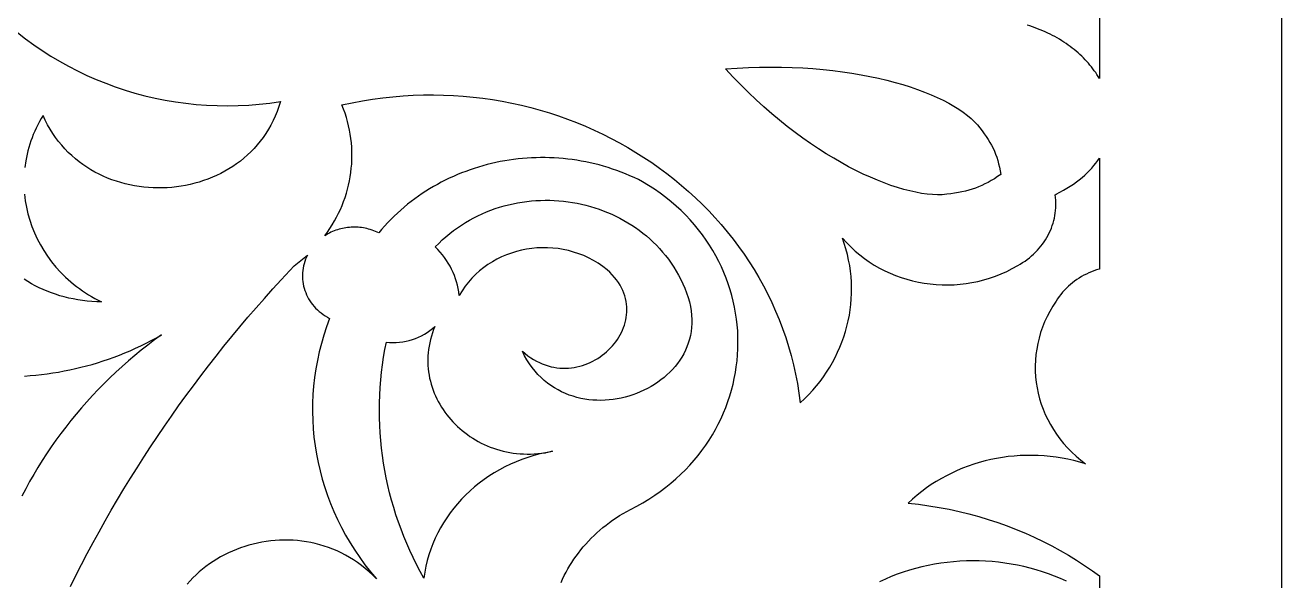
# Model space of a CAD drawing. Extents: x 2430 to 3430, y -1053 to 947.
# Drawn here: x 3085.1 to 3429.6, y -326.3 to -173.9 of the extents above; entities that cross this region are included whole.
import ezdxf

# ---------------------------------------------------------------- set-up
doc = ezdxf.new("R2010")
doc.units = 0
doc.layers.add('LAYER_1', color=18, linetype='CONTINUOUS')

msp = doc.modelspace()

# ---------------------------------------------------------------- linework, layer by layer
at = {"layer": 'LAYER_1'}
for points in [[(2429.56, -1052.54), (3429.56, -1052.54), (3429.56, 947.46), (2429.56, 947.46)], [(3292.43, -185.44), (3295.36, -185.52), (3298.23, -185.66), (3301.04, -185.84), (3303.8, -186.08), (3306.5, -186.37), (3309.14, -186.71), (3311.72, -187.09), (3314.22, -187.52), (3316.66, -187.98), (3319.03, -188.49), (3321.32, -189.04), (3323.54, -189.62), (3325.68, -190.23), (3327.73, -190.88), (3329.71, -191.56), (3331.6, -192.26), (3333.4, -192.99), (3335.12, -193.75), (3336.74, -194.52), (3338.26, -195.32), (3339.69, -196.13), (3341.02, -196.96), (3342.25, -197.81), (3343.38, -198.67), (3344.39, -199.53), (3345.31, -200.41), (3346.1, -201.29), (3347.41, -202.91), (3348, -203.71), (3348.55, -204.49), (3349.06, -205.28), (3349.54, -206.06), (3349.98, -206.86), (3350.39, -207.66), (3350.76, -208.47), (3351.1, -209.3), (3351.41, -210.15), (3351.69, -211.03), (3351.94, -211.94), (3352.16, -212.88), (3352.36, -213.85), (3352.53, -214.87), (3351.64, -215.47), (3350.76, -216.04), (3349.89, -216.56), (3349.03, -217.04), (3348.17, -217.48), (3347.31, -217.88), (3346.44, -218.25), (3345.56, -218.59), (3344.67, -218.89), (3343.76, -219.17), (3342.83, -219.41), (3341.87, -219.64), (3340.89, -219.83), (3339.87, -220.01), (3338.81, -220.17), (3337.72, -220.31), (3336.48, -220.41), (3335.17, -220.44), (3333.78, -220.38), (3332.34, -220.25), (3330.82, -220.05), (3329.25, -219.76), (3327.61, -219.4), (3325.93, -218.97), (3324.19, -218.46), (3322.4, -217.87), (3320.57, -217.2), (3318.69, -216.46), (3316.77, -215.65), (3314.82, -214.75), (3312.84, -213.79), (3310.82, -212.75), (3308.78, -211.63), (3306.72, -210.44), (3304.63, -209.17), (3302.53, -207.83), (3300.41, -206.41), (3298.29, -204.92), (3296.15, -203.35), (3294.01, -201.71), (3291.87, -200), (3289.73, -198.21), (3287.6, -196.35), (3285.47, -194.42), (3283.35, -192.41), (3281.25, -190.33), (3279.16, -188.18), (3277.1, -185.95), (3280.25, -185.72), (3283.36, -185.56), (3286.43, -185.46), (3289.46, -185.42)], [(3228.9, -221.96), (3230.16, -222), (3231.41, -222.09), (3232.66, -222.2), (3233.91, -222.35), (3235.15, -222.54), (3236.38, -222.76), (3237.61, -223.02), (3238.83, -223.31), (3240.04, -223.64), (3241.24, -224), (3242.42, -224.39), (3243.59, -224.82), (3244.75, -225.28), (3245.9, -225.78), (3247.03, -226.3), (3248.14, -226.87), (3249.24, -227.46), (3250.31, -228.09), (3251.37, -228.75), (3252.41, -229.44), (3253.42, -230.17), (3254.42, -230.92), (3255.39, -231.71), (3256.33, -232.53), (3257.25, -233.39), (3258.14, -234.27), (3259.01, -235.19), (3259.84, -236.14), (3260.65, -237.12), (3261.43, -238.12), (3262.17, -239.16), (3262.89, -240.24), (3263.57, -241.34), (3264.21, -242.47), (3264.82, -243.63), (3265.4, -244.82), (3265.93, -246.04), (3266.43, -247.32), (3266.86, -248.57), (3267.2, -249.81), (3267.47, -251.04), (3267.67, -252.24), (3267.8, -253.42), (3267.85, -254.59), (3267.85, -255.73), (3267.77, -256.85), (3267.64, -257.95), (3267.44, -259.02), (3267.18, -260.07), (3266.87, -261.1), (3266.5, -262.1), (3266.08, -263.08), (3265.61, -264.02), (3265.09, -264.94), (3264.52, -265.83), (3263.9, -266.7), (3263.25, -267.53), (3262.55, -268.33), (3261.81, -269.1), (3261.04, -269.84), (3260.23, -270.55), (3259.38, -271.22), (3258.51, -271.86), (3257.6, -272.46), (3256.67, -273.03), (3255.71, -273.56), (3254.73, -274.05), (3253.73, -274.5), (3252.71, -274.92), (3251.67, -275.3), (3250.61, -275.63), (3249.54, -275.93), (3248.46, -276.18), (3247.37, -276.39), (3246.27, -276.56), (3245.17, -276.69), (3244.06, -276.77), (3242.95, -276.8), (3241.84, -276.79), (3240.73, -276.73), (3239.62, -276.62), (3238.52, -276.47), (3237.43, -276.26), (3236.35, -276.01), (3235.28, -275.7), (3234.23, -275.35), (3233.19, -274.94), (3232.17, -274.48), (3231.17, -273.96), (3230.19, -273.39), (3229.23, -272.77), (3228.3, -272.09), (3227.4, -271.35), (3226.52, -270.56), (3225.68, -269.71), (3224.87, -268.8), (3224.1, -267.83), (3223.36, -266.8), (3222.66, -265.71), (3222.01, -264.56), (3221.4, -263.34), (3222.15, -263.99), (3222.92, -264.58), (3223.69, -265.13), (3224.48, -265.62), (3225.26, -266.06), (3226.06, -266.46), (3226.86, -266.8), (3227.66, -267.1), (3228.46, -267.36), (3229.26, -267.57), (3230.07, -267.73), (3230.87, -267.86), (3231.67, -267.94), (3232.47, -267.98), (3233.26, -267.98), (3234.05, -267.95), (3234.83, -267.87), (3235.6, -267.76), (3236.37, -267.62), (3237.12, -267.44), (3237.87, -267.22), (3238.6, -266.98), (3239.32, -266.7), (3240.02, -266.4), (3240.72, -266.06), (3241.39, -265.7), (3242.05, -265.3), (3242.69, -264.89), (3243.31, -264.44), (3243.91, -263.98), (3244.49, -263.49), (3245.04, -262.97), (3245.58, -262.44), (3246.09, -261.89), (3246.57, -261.31), (3247.03, -260.72), (3247.45, -260.12), (3247.85, -259.49), (3248.22, -258.85), (3248.56, -258.2), (3248.87, -257.54), (3249.14, -256.86), (3249.38, -256.17), (3249.59, -255.47), (3249.76, -254.77), (3249.89, -254.05), (3249.98, -253.33), (3250.03, -252.6), (3250.04, -251.87), (3250.02, -251.14), (3249.94, -250.4), (3249.83, -249.66), (3249.67, -248.92), (3249.46, -248.18), (3249.21, -247.44), (3248.91, -246.7), (3248.56, -245.97), (3248.16, -245.24), (3247.71, -244.52), (3247.21, -243.8), (3246.65, -243.09), (3246.04, -242.39), (3245.37, -241.7), (3244.65, -241.02), (3243.43, -240.08), (3242.18, -239.23), (3240.89, -238.45), (3239.57, -237.75), (3238.22, -237.13), (3236.85, -236.59), (3235.45, -236.13), (3234.04, -235.74), (3232.62, -235.43), (3231.18, -235.2), (3229.74, -235.04), (3228.29, -234.96), (3226.85, -234.95), (3225.4, -235.01), (3223.97, -235.15), (3222.55, -235.36), (3221.14, -235.64), (3219.75, -235.99), (3218.38, -236.41), (3217.03, -236.9), (3215.71, -237.46), (3214.43, -238.09), (3213.18, -238.79), (3211.97, -239.55), (3210.8, -240.38), (3209.68, -241.28), (3208.61, -242.24), (3207.59, -243.27), (3206.63, -244.36), (3205.73, -245.52), (3204.89, -246.74), (3204.12, -248.02), (3203.99, -247.09), (3203.83, -246.16), (3203.62, -245.25), (3203.38, -244.35), (3203.09, -243.46), (3202.77, -242.58), (3202.41, -241.71), (3202.01, -240.86), (3201.57, -240.03), (3201.1, -239.21), (3200.59, -238.42), (3200.05, -237.64), (3199.47, -236.88), (3198.85, -236.14), (3198.2, -235.42), (3197.52, -234.73), (3198.48, -233.76), (3199.46, -232.82), (3200.46, -231.93), (3201.49, -231.07), (3202.54, -230.26), (3203.61, -229.48), (3204.69, -228.74), (3205.8, -228.04), (3206.92, -227.39), (3208.06, -226.76), (3209.21, -226.18), (3210.38, -225.64), (3211.56, -225.13), (3212.75, -224.66), (3213.95, -224.23), (3215.17, -223.84), (3216.39, -223.49), (3217.62, -223.17), (3218.86, -222.89), (3220.1, -222.64), (3221.35, -222.44), (3222.6, -222.27), (3223.86, -222.13), (3225.12, -222.03), (3226.38, -221.97), (3227.64, -221.95)], [(3197.08, -257.42), (3196.75, -258.33), (3196.47, -259.23), (3196.22, -260.14), (3196.01, -261.04), (3195.84, -261.94), (3195.7, -262.84), (3195.6, -263.74), (3195.53, -264.63), (3195.5, -265.51), (3195.5, -266.4), (3195.53, -267.27), (3195.6, -268.14), (3195.7, -269.01), (3195.83, -269.86), (3195.99, -270.71), (3196.18, -271.55), (3196.4, -272.38), (3196.65, -273.2), (3196.94, -274.01), (3197.24, -274.81), (3197.58, -275.6), (3197.95, -276.37), (3198.34, -277.14), (3198.75, -277.89), (3199.2, -278.63), (3199.66, -279.35), (3200.16, -280.06), (3200.67, -280.75), (3201.21, -281.42), (3201.78, -282.08), (3202.36, -282.73), (3202.97, -283.35), (3203.6, -283.96), (3204.25, -284.55), (3204.92, -285.11), (3205.61, -285.66), (3206.32, -286.19), (3207.04, -286.7), (3207.79, -287.18), (3208.55, -287.64), (3209.33, -288.08), (3210.13, -288.5), (3210.94, -288.89), (3211.77, -289.26), (3212.61, -289.6), (3213.46, -289.92), (3214.34, -290.21), (3215.22, -290.47), (3216.11, -290.7), (3217.02, -290.91), (3217.94, -291.09), (3218.87, -291.24), (3219.81, -291.36), (3220.77, -291.45), (3221.73, -291.5), (3222.7, -291.53), (3223.67, -291.52), (3224.66, -291.48), (3225.65, -291.41), (3226.65, -291.31), (3227.66, -291.17), (3227.72, -291.15), (3227.94, -291.11), (3229.68, -290.78), (3228.67, -290.99), (3227.72, -291.15), (3226.23, -291.49), (3224.54, -291.94), (3222.88, -292.45), (3221.26, -293.02), (3219.67, -293.65), (3218.11, -294.33), (3216.59, -295.07), (3215.1, -295.86), (3213.66, -296.7), (3212.25, -297.6), (3210.89, -298.54), (3209.56, -299.53), (3208.28, -300.56), (3207.05, -301.65), (3205.86, -302.77), (3204.73, -303.94), (3203.64, -305.14), (3202.6, -306.39), (3201.62, -307.68), (3200.68, -309), (3199.81, -310.35), (3198.99, -311.75), (3198.23, -313.17), (3197.53, -314.62), (3196.89, -316.11), (3196.31, -317.62), (3195.79, -319.16), (3195.35, -320.72), (3194.96, -322.31), (3194.65, -323.93), (3194.4, -325.56), (3193.37, -323.69), (3192.39, -321.8), (3191.45, -319.89), (3190.56, -317.97), (3189.71, -316.04), (3188.9, -314.09), (3188.14, -312.13), (3187.43, -310.16), (3186.76, -308.17), (3186.14, -306.18), (3185.56, -304.17), (3185.03, -302.15), (3184.54, -300.13), (3184.1, -298.09), (3183.7, -296.05), (3183.36, -294), (3183.05, -291.95), (3182.8, -289.89), (3182.59, -287.82), (3182.42, -285.75), (3182.31, -283.68), (3182.24, -281.6), (3182.21, -279.52), (3182.24, -277.44), (3182.31, -275.36), (3182.43, -273.28), (3182.59, -271.2), (3182.81, -269.12), (3183.07, -267.05), (3183.37, -264.97), (3183.73, -262.9), (3184.13, -260.83), (3185.03, -260.91), (3185.94, -260.94), (3186.84, -260.92), (3187.75, -260.85), (3188.64, -260.74), (3189.53, -260.57), (3190.41, -260.36), (3191.28, -260.11), (3192.13, -259.81), (3192.96, -259.46), (3193.78, -259.07), (3194.57, -258.64), (3195.33, -258.17), (3196.07, -257.66), (3196.77, -257.11), (3197.44, -256.52)]]:
    msp.add_lwpolyline(points, close=True, dxfattribs=at)
for points in [[(3379.56, -52.59), (3379.56, -188.54), (3379.23, -188), (3378.89, -187.47), (3378.53, -186.94), (3378.16, -186.42), (3377.78, -185.9), (3377.38, -185.39), (3376.97, -184.88), (3376.54, -184.38), (3376.11, -183.89), (3375.65, -183.41), (3375.19, -182.93), (3374.71, -182.45), (3374.22, -181.99), (3373.71, -181.53), (3373.2, -181.09), (3372.67, -180.64), (3372.12, -180.21), (3371.57, -179.79), (3371.01, -179.37), (3370.43, -178.97), (3369.84, -178.57), (3369.24, -178.19), (3368.63, -177.81), (3368, -177.44), (3367.37, -177.08), (3366.72, -176.74), (3366.07, -176.4), (3365.4, -176.08), (3364.73, -175.77), (3364.04, -175.46), (3363.34, -175.17), (3362.63, -174.9), (3361.92, -174.63), (3361.19, -174.38), (3360.45, -174.14), (3359.71, -173.91)], [(3083.04, -175.9), (3085.24, -177.64), (3087.49, -179.3), (3089.79, -180.89), (3092.14, -182.4), (3094.54, -183.84), (3096.99, -185.2), (3099.48, -186.49), (3102.01, -187.7), (3104.59, -188.83), (3107.2, -189.88), (3109.84, -190.85), (3112.52, -191.74), (3115.22, -192.55), (3117.96, -193.28), (3120.72, -193.92), (3123.51, -194.48), (3126.32, -194.95), (3129.14, -195.34), (3131.99, -195.65), (3134.85, -195.86), (3137.72, -195.99), (3140.6, -196.03), (3143.49, -195.99), (3146.39, -195.85), (3149.29, -195.62), (3152.2, -195.3), (3155.1, -194.89), (3154.68, -196.25), (3154.2, -197.58), (3153.68, -198.87), (3153.1, -200.11), (3152.48, -201.32), (3151.82, -202.49), (3151.12, -203.62), (3150.37, -204.7), (3149.58, -205.75), (3148.76, -206.76), (3147.89, -207.72), (3147, -208.65), (3146.07, -209.53), (3145.1, -210.38), (3144.11, -211.18), (3143.09, -211.94), (3142.04, -212.66), (3140.96, -213.34), (3139.86, -213.98), (3138.74, -214.58), (3137.59, -215.14), (3136.43, -215.65), (3135.24, -216.12), (3134.04, -216.56), (3132.83, -216.95), (3131.6, -217.29), (3130.36, -217.6), (3129.11, -217.86), (3127.85, -218.09), (3126.58, -218.27), (3125.31, -218.4), (3124.03, -218.5), (3122.75, -218.55), (3121.46, -218.56), (3120.18, -218.53), (3118.9, -218.46), (3117.62, -218.34), (3116.35, -218.18), (3115.09, -217.98), (3113.83, -217.73), (3112.58, -217.44), (3111.34, -217.11), (3110.12, -216.73), (3108.91, -216.31), (3107.71, -215.85), (3106.53, -215.34), (3105.38, -214.79), (3104.24, -214.2), (3103.12, -213.56), (3102.03, -212.88), (3100.96, -212.15), (3099.91, -211.38), (3098.9, -210.57), (3097.91, -209.71), (3096.96, -208.8), (3096.04, -207.86), (3095.15, -206.87), (3094.3, -205.83), (3093.49, -204.75), (3092.71, -203.62), (3091.98, -202.45), (3091.28, -201.23), (3090.63, -199.97), (3090.03, -198.66), (3089.52, -199.52), (3089.03, -200.39), (3088.58, -201.26), (3088.15, -202.13), (3087.75, -203.01), (3087.37, -203.9), (3087.02, -204.79), (3086.69, -205.69), (3086.4, -206.59), (3086.12, -207.49), (3085.88, -208.4), (3085.66, -209.31), (3085.29, -211.13), (3085.02, -212.96)], [(3232.01, -326.74), (3232.44, -325.8), (3232.89, -324.86), (3233.37, -323.94), (3233.88, -323.03), (3234.41, -322.13), (3234.96, -321.24), (3235.54, -320.37), (3236.14, -319.51), (3236.77, -318.66), (3237.42, -317.82), (3238.1, -317), (3238.8, -316.19), (3239.52, -315.4), (3240.27, -314.62), (3241.04, -313.86), (3241.83, -313.11), (3242.65, -312.39), (3243.49, -311.68), (3244.35, -310.99), (3245.24, -310.32), (3246.14, -309.67), (3247.07, -309.04), (3248.03, -308.42), (3249, -307.83), (3250, -307.27), (3251.01, -306.72), (3252.76, -305.81), (3254.45, -304.86), (3256.09, -303.86), (3257.68, -302.83), (3259.21, -301.75), (3260.7, -300.64), (3262.12, -299.49), (3263.5, -298.3), (3264.82, -297.08), (3266.09, -295.83), (3267.31, -294.55), (3268.47, -293.23), (3269.58, -291.89), (3270.63, -290.52), (3271.64, -289.12), (3272.59, -287.7), (3273.48, -286.25), (3274.32, -284.78), (3275.11, -283.29), (3275.85, -281.79), (3276.53, -280.26), (3277.16, -278.72), (3277.73, -277.16), (3278.25, -275.59), (3278.72, -274), (3279.13, -272.41), (3279.49, -270.8), (3279.79, -269.19), (3280.04, -267.57), (3280.24, -265.94), (3280.38, -264.31), (3280.47, -262.68), (3280.5, -261.04), (3280.48, -259.4), (3280.41, -257.77), (3280.28, -256.13), (3280.09, -254.5), (3279.85, -252.88), (3279.56, -251.26), (3279.21, -249.65), (3278.81, -248.05), (3278.35, -246.46), (3277.84, -244.88), (3277.27, -243.32), (3276.65, -241.76), (3275.97, -240.23), (3275.24, -238.71), (3274.45, -237.21), (3273.61, -235.73), (3272.72, -234.27), (3271.76, -232.84), (3270.76, -231.43), (3269.69, -230.04), (3268.57, -228.68), (3267.4, -227.35), (3266.17, -226.05), (3264.89, -224.78), (3263.55, -223.54), (3262.15, -222.34), (3260.7, -221.17), (3259.19, -220.03), (3257.63, -218.93), (3256.01, -217.88), (3254.34, -216.86), (3253.19, -216.28), (3252.02, -215.73), (3250.85, -215.2), (3249.67, -214.7), (3248.49, -214.23), (3247.3, -213.78), (3246.1, -213.37), (3244.89, -212.98), (3243.68, -212.61), (3242.46, -212.27), (3241.24, -211.96), (3240.02, -211.67), (3238.79, -211.41), (3237.56, -211.18), (3236.32, -210.97), (3235.09, -210.79), (3233.85, -210.64), (3232.61, -210.51), (3231.37, -210.4), (3230.13, -210.33), (3228.88, -210.27), (3227.64, -210.25), (3226.4, -210.24), (3225.16, -210.27), (3223.93, -210.32), (3222.69, -210.39), (3221.46, -210.49), (3220.23, -210.61), (3219.01, -210.76), (3217.78, -210.93), (3216.57, -211.13), (3215.36, -211.35), (3214.15, -211.6), (3212.95, -211.87), (3211.76, -212.17), (3210.57, -212.49), (3209.39, -212.83), (3208.22, -213.2), (3207.06, -213.59), (3205.9, -214.01), (3204.76, -214.45), (3203.62, -214.91), (3202.5, -215.4), (3201.38, -215.91), (3200.28, -216.44), (3199.19, -217), (3198.11, -217.58), (3197.04, -218.18), (3195.98, -218.8), (3194.94, -219.45), (3193.91, -220.13), (3192.9, -220.82), (3191.9, -221.54), (3190.92, -222.28), (3189.95, -223.04), (3189, -223.82), (3188.06, -224.63), (3187.14, -225.46), (3186.24, -226.31), (3185.36, -227.19), (3184.5, -228.08), (3183.65, -229), (3182.82, -229.94), (3182.02, -230.9), (3181.57, -230.68), (3181.11, -230.48), (3180.65, -230.29), (3180.19, -230.12), (3179.72, -229.97), (3179.25, -229.84), (3178.78, -229.71), (3178.31, -229.61), (3177.83, -229.52), (3177.35, -229.45), (3176.87, -229.39), (3176.39, -229.35), (3175.91, -229.32), (3175.43, -229.31), (3174.95, -229.31), (3174.47, -229.33), (3173.99, -229.37), (3173.51, -229.41), (3173.04, -229.48), (3172.57, -229.56), (3172.1, -229.65), (3171.64, -229.76), (3171.18, -229.89), (3170.72, -230.02), (3170.27, -230.18), (3169.82, -230.34), (3169.38, -230.53), (3168.95, -230.72), (3168.52, -230.93), (3168.1, -231.16), (3167.69, -231.39), (3167.28, -231.65), (3167.99, -230.67), (3168.67, -229.67), (3169.31, -228.65), (3169.92, -227.62), (3170.49, -226.57), (3171.03, -225.51), (3171.53, -224.44), (3171.99, -223.36), (3172.42, -222.26), (3172.81, -221.15), (3173.16, -220.04), (3173.48, -218.91), (3173.76, -217.78), (3174.01, -216.64), (3174.22, -215.49), (3174.39, -214.34), (3174.52, -213.18), (3174.62, -212.02), (3174.68, -210.85), (3174.7, -209.69), (3174.68, -208.52), (3174.63, -207.35), (3174.53, -206.18), (3174.4, -205.01), (3174.23, -203.85), (3174.02, -202.68), (3173.77, -201.52), (3173.48, -200.37), (3173.16, -199.22), (3172.79, -198.07), (3172.38, -196.93), (3171.94, -195.8), (3174.74, -195.2), (3177.55, -194.67), (3180.35, -194.22), (3183.15, -193.84), (3185.94, -193.54), (3188.72, -193.3), (3191.49, -193.14), (3194.26, -193.05), (3197.01, -193.03), (3199.76, -193.08), (3202.49, -193.2), (3205.2, -193.39), (3207.9, -193.64), (3210.59, -193.96), (3213.25, -194.35), (3215.9, -194.8), (3218.53, -195.31), (3221.13, -195.89), (3223.72, -196.53), (3226.28, -197.23), (3228.81, -197.99), (3231.32, -198.82), (3233.81, -199.7), (3236.26, -200.64), (3238.68, -201.64), (3241.08, -202.69), (3243.44, -203.81), (3245.77, -204.97), (3248.06, -206.2), (3250.32, -207.47), (3252.54, -208.8), (3254.73, -210.18), (3256.87, -211.62), (3258.98, -213.1), (3261.04, -214.64), (3263.06, -216.22), (3265.04, -217.86), (3266.97, -219.54), (3268.86, -221.26), (3270.7, -223.04), (3272.49, -224.86), (3274.23, -226.72), (3275.92, -228.63), (3277.56, -230.58), (3279.14, -232.58), (3280.67, -234.61), (3282.15, -236.69), (3283.56, -238.81), (3284.92, -240.96), (3286.23, -243.16), (3287.47, -245.39), (3288.64, -247.66), (3289.76, -249.96), (3290.81, -252.31), (3291.8, -254.68), (3292.72, -257.09), (3293.57, -259.54), (3294.36, -262.01), (3295.07, -264.52), (3295.72, -267.06), (3296.29, -269.63), (3296.79, -272.22), (3297.21, -274.85), (3297.56, -277.5), (3298.74, -276.39), (3299.88, -275.24), (3300.97, -274.05), (3302, -272.84), (3302.99, -271.6), (3303.92, -270.33), (3304.8, -269.04), (3305.63, -267.72), (3306.41, -266.38), (3307.14, -265.02), (3307.81, -263.63), (3308.43, -262.23), (3309, -260.81), (3309.51, -259.37), (3309.97, -257.92), (3310.37, -256.46), (3310.72, -254.98), (3311.02, -253.49), (3311.25, -251.99), (3311.43, -250.49), (3311.56, -248.98), (3311.63, -247.46), (3311.64, -245.94), (3311.59, -244.42), (3311.49, -242.89), (3311.33, -241.37), (3311.11, -239.85), (3310.83, -238.33), (3310.49, -236.81), (3310.09, -235.3), (3309.63, -233.8), (3309.11, -232.31), (3310.22, -233.56), (3311.38, -234.74), (3312.59, -235.86), (3313.85, -236.92), (3315.15, -237.92), (3316.49, -238.85), (3317.86, -239.73), (3319.28, -240.53), (3320.72, -241.28), (3322.2, -241.96), (3323.71, -242.58), (3325.24, -243.13), (3326.79, -243.61), (3328.37, -244.03), (3329.96, -244.39), (3331.56, -244.67), (3333.18, -244.89), (3334.81, -245.04), (3336.45, -245.13), (3338.08, -245.14), (3339.73, -245.09), (3341.37, -244.97), (3343, -244.77), (3344.63, -244.51), (3346.26, -244.18), (3347.87, -243.78), (3349.46, -243.3), (3351.04, -242.75), (3352.61, -242.14), (3354.15, -241.44), (3355.66, -240.68), (3357.15, -239.84), (3357.84, -239.46), (3358.51, -239.05), (3359.16, -238.62), (3359.79, -238.17), (3360.39, -237.7), (3360.97, -237.21), (3361.53, -236.71), (3362.07, -236.19), (3362.58, -235.65), (3363.07, -235.1), (3363.54, -234.54), (3363.98, -233.95), (3364.4, -233.36), (3364.79, -232.75), (3365.16, -232.14), (3365.51, -231.51), (3365.82, -230.87), (3366.12, -230.22), (3366.39, -229.56), (3366.63, -228.89), (3366.84, -228.22), (3367.03, -227.53), (3367.2, -226.85), (3367.33, -226.15), (3367.44, -225.45), (3367.52, -224.75), (3367.57, -224.05), (3367.6, -223.34), (3367.6, -222.63), (3367.57, -221.92), (3367.51, -221.2), (3367.42, -220.49), (3367.72, -220.27), (3368.74, -219.74), (3369.72, -219.2), (3370.66, -218.65), (3371.56, -218.08), (3372.43, -217.5), (3373.26, -216.91), (3374.05, -216.3), (3374.8, -215.69), (3375.52, -215.06), (3376.2, -214.42), (3376.85, -213.77), (3377.46, -213.11), (3378.04, -212.44), (3378.58, -211.77), (3379.09, -211.08), (3379.56, -210.39), (3379.56, -240.79), (3379.46, -240.81), (3378.74, -241.04), (3378.04, -241.28), (3377.34, -241.56), (3376.65, -241.85), (3375.97, -242.17), (3375.3, -242.51), (3374.65, -242.88), (3374.01, -243.27), (3373.38, -243.68), (3372.77, -244.11), (3372.18, -244.57), (3371.6, -245.04), (3371.04, -245.54), (3370.5, -246.06), (3369.98, -246.6), (3369.47, -247.16), (3368.99, -247.75), (3368.53, -248.35), (3368.09, -248.97), (3367.67, -249.61), (3366.77, -251), (3365.95, -252.4), (3365.2, -253.83), (3364.54, -255.28), (3363.95, -256.75), (3363.44, -258.24), (3363, -259.73), (3362.64, -261.24), (3362.36, -262.75), (3362.15, -264.27), (3362.02, -265.8), (3361.96, -267.32), (3361.98, -268.84), (3362.07, -270.36), (3362.23, -271.87), (3362.47, -273.38), (3362.78, -274.87), (3363.16, -276.35), (3363.61, -277.81), (3364.13, -279.25), (3364.73, -280.67), (3365.39, -282.07), (3366.12, -283.44), (3366.93, -284.79), (3367.8, -286.1), (3368.74, -287.38), (3369.74, -288.63), (3370.82, -289.83), (3371.96, -291), (3373.17, -292.12), (3374.44, -293.2), (3375.78, -294.23), (3374.17, -293.75), (3372.56, -293.32), (3370.93, -292.95), (3369.3, -292.64), (3367.67, -292.38), (3366.03, -292.17), (3364.39, -292.02), (3362.75, -291.93), (3361.11, -291.88), (3359.47, -291.89), (3357.84, -291.96), (3356.21, -292.07), (3354.59, -292.24), (3352.98, -292.46), (3351.37, -292.74), (3349.78, -293.06), (3348.21, -293.43), (3346.64, -293.86), (3345.1, -294.34), (3343.57, -294.86), (3342.06, -295.44), (3340.57, -296.06), (3339.1, -296.74), (3337.65, -297.46), (3336.23, -298.23), (3334.84, -299.05), (3333.48, -299.92), (3332.14, -300.83), (3330.84, -301.8), (3329.56, -302.81), (3328.32, -303.86), (3327.12, -304.96), (3329.98, -305.29), (3332.81, -305.68), (3335.6, -306.14), (3338.37, -306.67), (3341.1, -307.27), (3343.8, -307.93), (3346.47, -308.66), (3349.1, -309.45), (3351.69, -310.31), (3354.25, -311.23), (3356.77, -312.2), (3359.26, -313.24), (3361.7, -314.34), (3364.1, -315.49), (3366.47, -316.7), (3368.79, -317.96), (3371.07, -319.27), (3373.3, -320.64), (3375.49, -322.07), (3377.64, -323.54), (3379.56, -324.92), (3379.56, -331.79)], [(3084.94, -220.27), (3085.16, -222.07), (3085.48, -223.87), (3085.89, -225.64), (3086.39, -227.4), (3086.98, -229.12), (3087.66, -230.83), (3088.43, -232.49), (3089.29, -234.13), (3090.24, -235.73), (3091.27, -237.28), (3092.38, -238.79), (3093.58, -240.25), (3094.86, -241.67), (3096.23, -243.02), (3096.94, -243.68), (3097.67, -244.32), (3098.42, -244.95), (3099.2, -245.56), (3099.99, -246.15), (3100.8, -246.73), (3101.63, -247.29), (3102.48, -247.83), (3103.34, -248.36), (3104.23, -248.86), (3105.14, -249.35), (3106.06, -249.82), (3104.73, -249.78), (3103.41, -249.71), (3102.11, -249.59), (3100.82, -249.43), (3099.55, -249.24), (3098.3, -249.01), (3097.06, -248.74), (3095.85, -248.44), (3094.65, -248.1), (3093.47, -247.73), (3092.32, -247.32), (3091.18, -246.89), (3090.06, -246.42), (3088.97, -245.91), (3087.9, -245.38), (3086.85, -244.82), (3085.82, -244.23), (3084.82, -243.61)], [(3097.53, -327.83), (3099.05, -324.79), (3100.59, -321.78), (3102.16, -318.77), (3103.76, -315.78), (3105.39, -312.81), (3107.05, -309.85), (3108.74, -306.9), (3110.46, -303.97), (3112.21, -301.06), (3113.98, -298.16), (3115.79, -295.28), (3117.62, -292.41), (3119.48, -289.56), (3121.37, -286.72), (3123.29, -283.9), (3125.23, -281.1), (3127.2, -278.32), (3129.2, -275.55), (3131.23, -272.8), (3133.29, -270.07), (3135.37, -267.35), (3137.48, -264.65), (3139.61, -261.97), (3141.78, -259.31), (3143.97, -256.66), (3146.19, -254.04), (3148.43, -251.43), (3150.7, -248.84), (3152.99, -246.27), (3155.32, -243.72), (3157.67, -241.19), (3158.85, -239.93), (3159.8, -239.23), (3160.72, -238.49), (3161.61, -237.73), (3162.48, -236.95), (3162.2, -237.53), (3161.96, -238.13), (3161.74, -238.73), (3161.56, -239.33), (3161.41, -239.94), (3161.29, -240.56), (3161.21, -241.18), (3161.15, -241.8), (3161.13, -242.41), (3161.13, -243.03), (3161.17, -243.65), (3161.24, -244.26), (3161.33, -244.87), (3161.46, -245.48), (3161.62, -246.08), (3161.8, -246.67), (3162.02, -247.26), (3162.26, -247.83), (3162.53, -248.4), (3162.83, -248.95), (3163.16, -249.49), (3163.52, -250.02), (3163.9, -250.53), (3164.31, -251.03), (3164.75, -251.51), (3165.22, -251.98), (3165.72, -252.42), (3166.24, -252.85), (3166.78, -253.25), (3167.36, -253.63), (3167.96, -253.99), (3168.58, -254.33), (3167.74, -256.61), (3166.99, -258.9), (3166.32, -261.21), (3165.73, -263.53), (3165.22, -265.86), (3164.79, -268.2), (3164.45, -270.54), (3164.18, -272.88), (3164, -275.23), (3163.9, -277.58), (3163.88, -279.92), (3163.94, -282.27), (3164.07, -284.61), (3164.29, -286.94), (3164.59, -289.26), (3164.96, -291.57), (3165.41, -293.87), (3165.94, -296.16), (3166.55, -298.43), (3167.24, -300.69), (3168, -302.92), (3168.84, -305.13), (3169.75, -307.32), (3170.74, -309.49), (3171.81, -311.63), (3172.95, -313.74), (3174.17, -315.83), (3175.46, -317.88), (3176.83, -319.89), (3178.27, -321.87), (3179.79, -323.82), (3181.38, -325.73), (3180.39, -324.74), (3179.39, -323.8), (3178.36, -322.91), (3177.3, -322.07), (3176.23, -321.28), (3175.14, -320.55), (3174.03, -319.86), (3172.9, -319.22), (3171.76, -318.63), (3170.6, -318.08), (3169.43, -317.59), (3168.25, -317.14), (3167.06, -316.74), (3165.86, -316.38), (3164.65, -316.07), (3163.44, -315.8), (3162.22, -315.58), (3160.99, -315.4), (3159.77, -315.27), (3158.54, -315.18), (3157.31, -315.13), (3156.08, -315.12), (3154.86, -315.16), (3153.64, -315.23), (3152.42, -315.35), (3151.21, -315.5), (3150.01, -315.7), (3148.82, -315.93), (3147.64, -316.21), (3146.46, -316.52), (3145.31, -316.87), (3144.16, -317.26), (3143.03, -317.68), (3141.92, -318.14), (3140.82, -318.63), (3139.75, -319.16), (3138.69, -319.73), (3137.66, -320.33), (3136.64, -320.96), (3135.66, -321.63), (3134.69, -322.33), (3133.76, -323.06), (3132.85, -323.82), (3131.97, -324.61), (3131.13, -325.44), (3130.31, -326.3), (3129.53, -327.18)], [(3084.92, -270.13), (3086.48, -270.02), (3088.04, -269.88), (3089.6, -269.71), (3091.16, -269.51), (3092.71, -269.29), (3094.26, -269.03), (3095.81, -268.75), (3097.35, -268.44), (3098.89, -268.11), (3100.42, -267.74), (3101.95, -267.35), (3103.47, -266.93), (3104.98, -266.48), (3106.49, -266), (3107.99, -265.49), (3109.48, -264.96), (3110.97, -264.39), (3112.45, -263.8), (3113.91, -263.18), (3115.37, -262.53), (3116.82, -261.85), (3118.25, -261.15), (3119.68, -260.41), (3121.09, -259.65), (3122.5, -258.86), (3120.62, -260.23), (3118.78, -261.63), (3116.97, -263.06), (3115.18, -264.52), (3113.43, -266.01), (3111.7, -267.53), (3110.01, -269.07), (3108.35, -270.64), (3106.72, -272.24), (3105.13, -273.86), (3103.57, -275.51), (3102.04, -277.19), (3100.54, -278.89), (3099.07, -280.61), (3097.65, -282.36), (3096.25, -284.13), (3094.89, -285.92), (3093.56, -287.74), (3092.27, -289.58), (3091.02, -291.44), (3089.8, -293.32), (3088.62, -295.22), (3087.47, -297.15), (3086.36, -299.09), (3085.29, -301.05), (3084.26, -303.03)], [(3370.5, -326.42), (3368.89, -325.69), (3367.25, -325.01), (3365.6, -324.38), (3363.93, -323.8), (3362.25, -323.28), (3360.55, -322.8), (3358.83, -322.38), (3357.11, -322), (3355.38, -321.68), (3353.63, -321.41), (3351.88, -321.18), (3350.13, -321.01), (3348.37, -320.89), (3346.61, -320.82), (3344.85, -320.8), (3343.09, -320.83), (3341.33, -320.92), (3339.57, -321.05), (3337.82, -321.23), (3336.07, -321.46), (3334.34, -321.74), (3332.61, -322.08), (3330.89, -322.46), (3329.18, -322.89), (3327.49, -323.38), (3325.81, -323.91), (3324.15, -324.49), (3322.51, -325.12), (3320.89, -325.81), (3319.28, -326.54)]]:
    msp.add_lwpolyline(points, dxfattribs=at)

doc.saveas('drawing.dxf')
